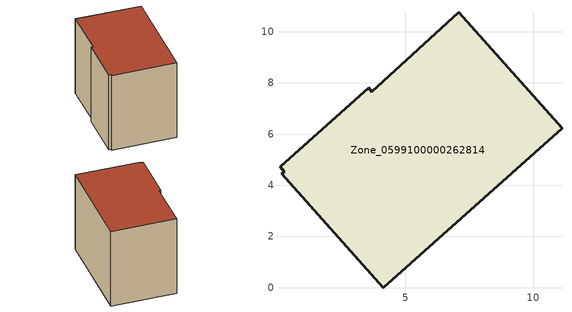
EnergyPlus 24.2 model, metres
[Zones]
Zone_0599100000262814
 floor ground (C_G): 3.56,7.81 3.69,7.66 7.09,10.76 11.12,6.23 4.13,0 0.16,4.45 0.26,4.54 0.09,4.72 z0
 wall outside (C_F): 3.56,7.81 0.09,4.72 0.26,4.54 0.16,4.45 4.13,0 11.12,6.23 7.09,10.76 3.69,7.66 3.56,7.81 z0:7.78
 roof outside (C_R): 3.69,7.66 3.56,7.81 0.09,4.72 0.26,4.54 0.16,4.45 4.13,0 11.12,6.23 7.09,10.76 z7.78
[BUILDING]
Pand.0599100000262814: North Axis=0; Terrain=City; Loads Convergence Tolerance Value=0.04; Temperature Convergence Tolerance Value=0.4; Solar Distribution=FullExterior; Maximum Number of Warmup Days=25; Minimum Number of Warmup Days=1
[Site:Location]
Rotterdam.The.Hague.AP_ZH_NLD Design_Conditions: Latitude=51.96; Longitude=4.45; Time Zone=1; Elevation=-4.5
[SITE:GROUNDTEMPERATURE:BUILDINGSURFACE]
18, 18, 18, 18, 18, 18, 18, 18, 18, 18, 18, 18
[MATERIAL] Thermal Absorptance=0.9; Solar Absorptance=0.7; Visible Absorptance=0.7
Name | Roughness | Thickness | Conductivity | Density | Specific Heat
G.TC.1965-1974 | MediumSmooth | 0.15 | 0.882353 | 540 | 1210
F.TC.1965-1974 | Rough | 0.3 | 0.697674 | 1920 | 840
R.TC.1965-1974 | MediumRough | 0.2 | 0.232558 | 1500 | 1000
[CONSTRUCTION]
C_G: G.TC.1965-1974
C_F: F.TC.1965-1974
C_R: R.TC.1965-1974
[ZONE]
Zone_0599100000262814: Type=1; Multiplier=1; Ceiling Height=Autocalculate; Volume=Autocalculate; Floor Area=autocalculate; Part of Total Floor Area=Yes
[ZONEINFILTRATION:DESIGNFLOWRATE]
Infil_Zone_0599100000262814: Zone or ZoneList or Space or SpaceList=Zone_0599100000262814; Schedule=AlwaysOn; Design Flow Rate Calculation Method=Flow/Area; Flow Rate per Floor Area=0.003; Constant Term Coefficient=1; Temperature Term Coefficient=0; Velocity Term Coefficient=0; Velocity Squared Term Coefficient=0
[HVACTEMPLATE:ZONE:IDEALLOADSAIRSYSTEM]
Zone_0599100000262814: Maximum Heating Supply Air Temperature=50; Minimum Cooling Supply Air Temperature=13; Maximum Heating Supply Air Humidity Ratio=0.0156; Minimum Cooling Supply Air Humidity Ratio=0.0077; Heating Limit=NoLimit; Cooling Limit=NoLimit; Dehumidification Control Type=ConstantSensibleHeatRatio; Cooling Sensible Heat Ratio=0.7; Dehumidification Setpoint=60; Humidification Control Type=None; Humidification Setpoint=30; Outdoor Air Method=None; Outdoor Air Flow Rate per Person=0.00944; Outdoor Air Flow Rate per Zone Floor Area=0; Outdoor Air Flow Rate per Zone=0; Demand Controlled Ventilation Type=None; Outdoor Air Economizer Type=NoEconomizer; Heat Recovery Type=None; Sensible Heat Recovery Effectiveness=0.7; Latent Heat Recovery Effectiveness=0.65
[ZONECONTROL:THERMOSTAT]
ThermostatControl_Zone_0599100000262814: Zone or ZoneList=Zone_0599100000262814; Control Type Schedule=DualSetpointControlType; Control 1=Thermostat_Zone_0599100000262814; Temperature Difference Between Cutout And Setpoint=0
[THERMOSTATSETPOINT:DUALSETPOINT]
Thermostat_Zone_0599100000262814: Heating Setpoint Temperature Schedule=HeatingSetpoint_Zone_0599100000262814; Cooling Setpoint Temperature Schedule=CoolingSetpoint_Zone_0599100000262814
[SCHEDULE:COMPACT]
HeatingSetpoint_Zone_0599100000262814: Through: 12/31, For: AllDays, Until: 24:00, 21
CoolingSetpoint_Zone_0599100000262814: Through: 12/31, For: AllDays, Until: 24:00, 24
DualSetpointControlType: Through: 12/31, For: AllDays, Until: 24:00, 4
AlwaysOn: Through: 12/31, For: AllDays, Until: 24:00, 1
